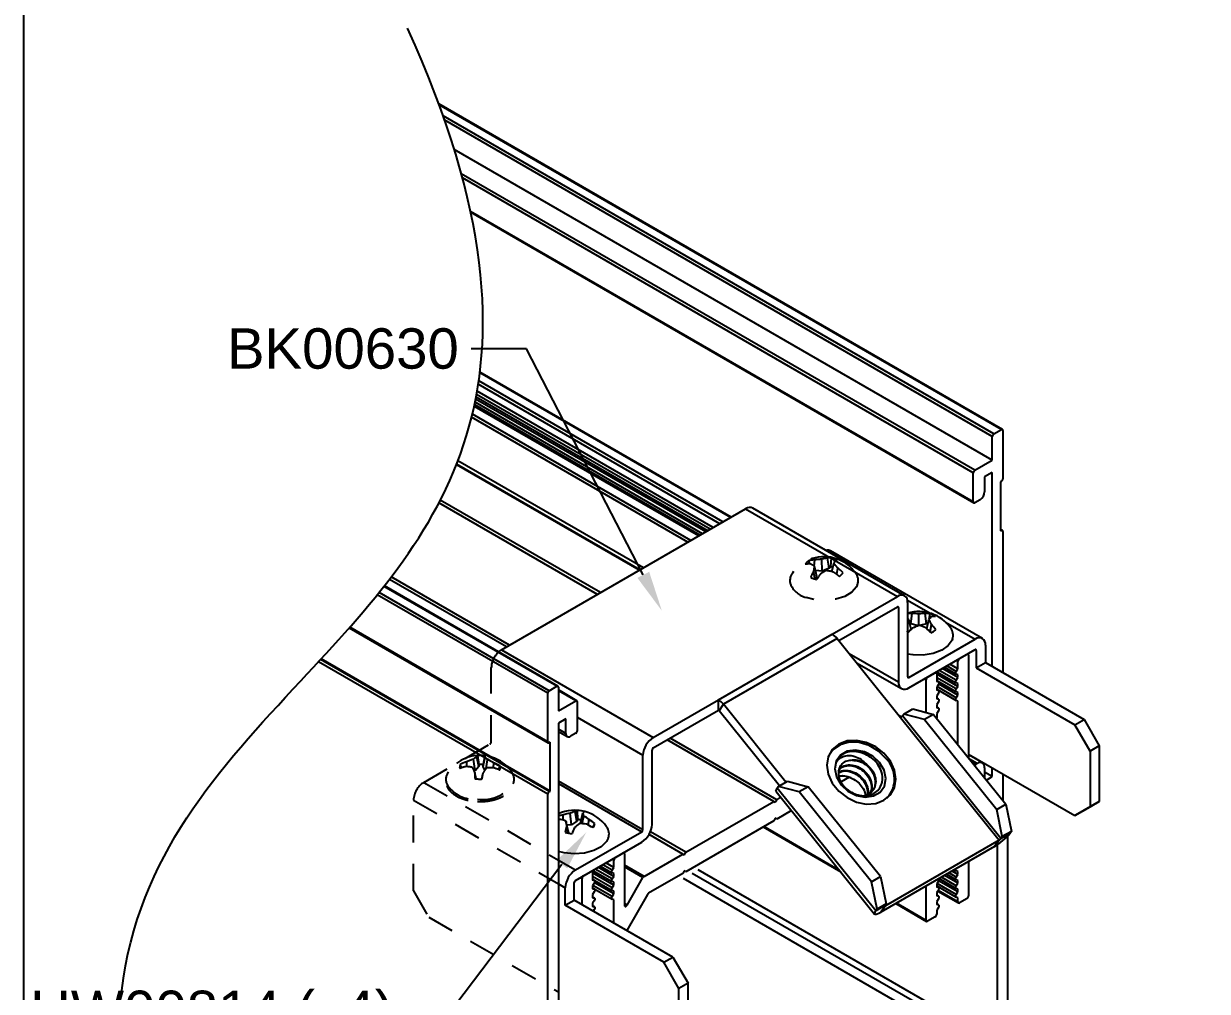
# Model space of a CAD drawing. Extents: x 0 to 16.5, y -14 to 0.
# Drawn here: x 0 to 5.52, y -11.39 to -6.88 of the extents above; entities that cross this region are included whole.
import ezdxf
from ezdxf import colors
from ezdxf.entities.mleader import LeaderData, LeaderLine
from ezdxf.math import Vec2, Vec3

# ---------------------------------------------------------------- set-up
doc = ezdxf.new("R2010")
doc.units = 0
doc.header["$LTSCALE"] = 0.5
doc.header["$MEASUREMENT"] = 0
doc.linetypes.add('HIDDEN', pattern=[0.375, 0.25, -0.125])
for name, color, linetype in [('Brackets', 181, 'CONTINUOUS'), ('Dimension', 10, 'CONTINUOUS'), ('FAB DWG', 221, 'CONTINUOUS'), ('Hardware', 242, 'CONTINUOUS'), ('Housing', 150, 'CONTINUOUS')]:
    doc.layers.add(name, color=color, linetype=linetype)
doc.layers.add('Text-Unprinted', color=131, linetype='CONTINUOUS', plot=False)
doc.styles.get("Standard").update_dxf_attribs({"font": 'arial.ttf'})

msp = doc.modelspace()

# ---------------------------------------------------------------- linework, layer by layer
at = {"layer": 'Brackets', "linetype": 'Continuous', "lineweight": 25, "transparency": 16777216}
for p, q in [((2.2273, -9.7972), (3.365, -9.1404)), ((3.365, -9.1404), (4.0722, -9.5486)), ((4.106, -9.5453), (3.3989, -9.137)), ((4.4684, -9.7443), (3.7613, -9.3361)), ((3.7684, -9.7239), (4.0722, -9.5486)), ((3.8, -9.7546), (4.0722, -9.5974)), ((4.0722, -9.5974), (4.0778, -9.6007)), ((4.1191, -9.5656), (4.2245, -9.6264)), ((4.1201, -9.5763), (4.1201, -9.9227)), ((4.0778, -9.6007), (4.0778, -9.9471)), ((4.2963, -9.6679), (4.4345, -9.7477)), ((3.2381, -10.0301), (3.7684, -9.7239)), ((3.7924, -9.7452), (3.2621, -10.0513)), ((3.7924, -9.7452), (4.0875, -10.1122)), ((4.1258, -9.9259), (4.4345, -9.7477)), ((2.2273, -9.7972), (2.9344, -10.2054)), ((3.8481, -9.8145), (4.0778, -9.9471)), ((4.1258, -9.9748), (4.4345, -9.7965)), ((4.4345, -9.7965), (4.4402, -9.7998)), ((4.4402, -9.7998), (4.4402, -9.8814)), ((4.4825, -9.7754), (4.4825, -9.857)), ((3.8825, -9.8573), (4.0919, -9.9781)), ((4.4402, -9.8814), (4.4825, -9.857)), ((4.4825, -9.857), (4.9421, -10.1223)), ((4.1201, -9.9227), (4.1258, -9.9259)), ((4.4402, -9.8814), (4.8998, -10.1468)), ((2.9344, -10.2054), (3.2381, -10.0301)), ((3.2381, -10.0789), (3.2381, -10.0301)), ((2.9344, -10.2542), (3.2381, -10.0789)), ((3.2409, -10.0814), (3.2621, -10.0513)), ((3.5221, -10.4312), (3.2409, -10.0814)), ((3.553, -10.4133), (3.2621, -10.0513)), ((4.102, -10.0964), (4.1443, -10.072)), ((4.1443, -10.072), (4.2409, -10.0979)), ((2.5805, -10.1118), (2.8865, -10.2884)), ((4.0909, -10.1099), (4.081, -10.1041)), ((4.0875, -10.1122), (4.5468, -10.6836)), ((4.096, -10.105), (4.102, -10.0964)), ((4.5552, -10.6763), (4.096, -10.105)), ((4.1986, -10.1223), (4.102, -10.0964)), ((4.2409, -10.0979), (4.1986, -10.1223)), ((4.1986, -10.1223), (4.5354, -10.5413)), ((4.2409, -10.0979), (4.5777, -10.5168)), ((4.8998, -10.1468), (4.9421, -10.1223)), ((4.9705, -10.2692), (4.8998, -10.1468)), ((4.9421, -10.1223), (5.0128, -10.2448)), ((5.0128, -10.2448), (4.9705, -10.2692)), ((5.0128, -10.2448), (5.0128, -10.5037)), ((2.8865, -10.6348), (2.8865, -10.2884)), ((2.9288, -10.6104), (2.9288, -10.264)), ((4.4041, -10.2828), (4.8998, -10.5689)), ((4.9705, -10.2692), (4.9705, -10.5281)), ((2.4921, -10.4072), (2.8865, -10.6348)), ((2.4921, -10.4202), (2.8808, -10.6446)), ((3.518, -10.4335), (3.5603, -10.4091)), ((3.5603, -10.4091), (3.6569, -10.435)), ((3.5071, -10.4568), (3.9664, -11.0282)), ((3.518, -10.4335), (3.512, -10.442)), ((3.9713, -11.0134), (3.512, -10.442)), ((3.6146, -10.4594), (3.518, -10.4335)), ((3.6569, -10.435), (3.6146, -10.4594)), ((3.9514, -10.8784), (3.6146, -10.4594)), ((3.9937, -10.8539), (3.6569, -10.435)), ((4.5354, -10.5413), (4.5777, -10.5168)), ((4.5777, -10.5168), (4.6035, -10.6433)), ((4.8998, -10.5689), (4.9705, -10.5281)), ((5.0128, -10.5037), (4.9421, -10.5445)), ((4.9705, -10.5281), (5.0128, -10.5037)), ((4.5613, -10.6677), (4.5354, -10.5413)), ((4.9421, -10.5445), (4.8998, -10.5689)), ((2.572, -10.8229), (2.8808, -10.6446)), ((4.6035, -10.6433), (4.5613, -10.6677)), ((4.6035, -10.6433), (4.5975, -10.6519)), ((2.572, -10.8717), (2.8808, -10.6935)), ((4.5468, -10.6836), (4.0164, -10.9897)), ((4.5468, -10.6836), (4.5256, -10.7137)), ((4.5552, -10.6763), (4.5975, -10.6519)), ((4.5613, -10.6677), (4.5552, -10.6763)), ((4.5256, -10.7137), (3.9953, -11.0198)), ((2.4921, -10.7768), (2.572, -10.8229)), ((3.9514, -10.8784), (3.9937, -10.8539)), ((3.9937, -10.8539), (4.0196, -10.9804)), ((2.4921, -10.8875), (2.5241, -10.9059)), ((2.5241, -10.9876), (2.5241, -10.9059)), ((2.5664, -10.9632), (2.5664, -10.8815)), ((3.9773, -11.0048), (3.9514, -10.8784)), ((2.5241, -10.9876), (2.5664, -10.9632)), ((3.026, -11.2285), (2.5664, -10.9632)), ((2.9837, -11.2529), (2.5241, -10.9876)), ((4.0136, -10.989), (3.9713, -11.0134)), ((3.9713, -11.0134), (3.9773, -11.0048)), ((4.0196, -10.9804), (3.9773, -11.0048)), ((4.0164, -10.9897), (3.9953, -11.0198)), ((4.0136, -10.989), (4.0196, -10.9804)), ((4.0164, -10.9897), (4.0146, -10.9875)), ((2.9837, -11.2529), (3.026, -11.2285)), ((3.0544, -11.3754), (2.9837, -11.2529)), ((3.026, -11.2285), (3.0967, -11.351)), ((3.0967, -11.351), (3.0544, -11.3754)), ((3.0967, -11.6098), (3.0967, -11.351)), ((3.0544, -11.6342), (3.0544, -11.3754))]:
    msp.add_line(p, q, dxfattribs=at)
at = {"layer": 'Brackets', "linetype": 'HIDDEN', "lineweight": 25, "transparency": 16777216}
for p, q in [((2.1794, -10.2266), (2.1794, -9.8802)), ((2.0585, -10.303), (2.1737, -10.2364)), ((1.8649, -10.4147), (2.0164, -10.3272)), ((1.8649, -10.4147), (2.4921, -10.7768)), ((1.817, -10.9199), (1.817, -10.4977)), ((1.817, -10.4977), (2.4921, -10.8875)), ((1.817, -10.9199), (1.8877, -11.0423)), ((1.8877, -11.0423), (2.4921, -11.3913))]:
    msp.add_line(p, q, dxfattribs=at)
at = {"layer": 'Brackets', "linetype": 'Continuous', "lineweight": 25, "transparency": 16777216, "flags": 128}
for points in [[(2.2137, -9.8074), (2.218, -9.8037), (2.2273, -9.7972)], [(3.7991, -10.2364), (3.7691, -10.2615), (3.7501, -10.2952), (3.7435, -10.3347), (3.75, -10.3769), (3.7691, -10.4183), (3.799, -10.4556), (3.8375, -10.4858), (3.8815, -10.5063), (3.9273, -10.5156), (3.9712, -10.513), (4.0098, -10.4985), (4.0398, -10.4734), (4.0588, -10.4397), (4.0653, -10.4002), (4.0588, -10.358), (4.0398, -10.3166), (4.0098, -10.2793), (3.9713, -10.2492), (3.9274, -10.2286), (3.8816, -10.2193), (3.8376, -10.222), (3.7991, -10.2364)], [(4.0201, -10.3045), (3.9841, -10.2694), (3.9406, -10.2436), (3.8935, -10.2294), (3.8469, -10.228), (3.8051, -10.2396), (3.7717, -10.2631), (3.7496, -10.2964), (3.7496, -10.2965)], [(3.9897, -10.3221), (3.9577, -10.2921), (3.9187, -10.272), (3.8774, -10.2642), (3.8389, -10.2696), (3.8077, -10.2876), (3.7876, -10.316), (3.7811, -10.3514), (3.7889, -10.3895), (3.8101, -10.4257), (3.8421, -10.4557), (3.8811, -10.4758), (3.9224, -10.4836), (3.9609, -10.4782), (3.9921, -10.4602), (4.0122, -10.4318), (4.0187, -10.3964), (4.0109, -10.3583), (3.9897, -10.3221)], [(3.5071, -10.4568), (3.5068, -10.4563), (3.5065, -10.453), (3.5083, -10.4482), (3.512, -10.442)], [(3.9713, -11.0134), (3.9676, -11.0195), (3.9658, -11.0243), (3.9661, -11.0277), (3.9684, -11.0294), (3.9727, -11.0294), (3.9788, -11.0278), (3.9864, -11.0246), (3.9953, -11.0198)], [(4.0136, -10.989), (4.0132, -10.9897), (4.013, -10.9903), (4.013, -10.9907), (4.0133, -10.9909), (4.0138, -10.9909), (4.0145, -10.9907), (4.0154, -10.9903), (4.0164, -10.9897)]]:
    msp.add_lwpolyline(points, dxfattribs=at)
at = {"layer": 'Brackets', "linetype": 'Continuous', "lineweight": 25, "transparency": 16777216}
for centre, radius, start, end in [((3.3849, -9.1681), 0.0341, 65.6929, 125.6176), ((3.7483, -9.3611), 0.0282, 62.4258, 106.5799), ((4.0909, -9.5716), 0.0296, 350.786, 129.2033), ((4.0744, -9.6001), 0.00349, 350.786, 129.2033), ((3.7229, -9.7995), 0.0883, 37.9787, 58.8941), ((4.4533, -9.7706), 0.0296, 350.786, 129.2033), ((4.4368, -9.7992), 0.00349, 350.786, 129.2033), ((4.1235, -9.9232), 0.00349, 170.786, 309.2033), ((4.107, -9.9518), 0.0296, 170.786, 309.2033), ((3.1925, -10.1056), 0.0883, 37.9787, 58.8941), ((3.2327, -10.0878), 0.0104, 37.9787, 58.8941), ((4.0722, -10.0858), 0.0305, 300.1044, 321.2295), ((2.9906, -10.2932), 0.1042, 122.6055, 177.3945), ((2.941, -10.2646), 0.0123, 122.6055, 177.3945), ((3.8647, -10.3509), 0.0828, 101.6511, 157.2717), ((3.8677, -10.4166), 0.1052, 54.9415, 93.1679), ((3.9244, -10.3987), 0.1342, 317.6538, 44.5314), ((3.8168, -10.4823), 0.0965, 66.911, 100.0031), ((2.8247, -10.6057), 0.1042, 302.6055, 357.3945), ((2.8742, -10.6343), 0.0123, 302.6055, 357.3945), ((4.3959, -10.4899), 0.2586, 300.1044, 321.2295), ((4.5315, -10.6572), 0.0305, 300.1044, 321.2295), ((2.6282, -10.9107), 0.1042, 122.6055, 177.3945), ((2.5786, -10.8821), 0.0123, 122.6055, 177.3945)]:
    msp.add_arc(centre, radius, start, end, dxfattribs=at)
at = {"layer": 'Brackets', "linetype": 'HIDDEN', "lineweight": 25, "transparency": 16777216}
for centre, radius, start, end in [((2.2835, -9.885), 0.1042, 131.9158, 177.3945), ((2.1671, -10.2261), 0.0123, 302.6055, 357.3945), ((1.9211, -10.5025), 0.1042, 122.6055, 177.3945)]:
    msp.add_arc(centre, radius, start, end, dxfattribs=at)
at = {"layer": 'Brackets', "linetype": 'Continuous', "lineweight": 25, "transparency": 16777216}
for points, knots in [([(3.9933, -10.3552), (3.9898, -10.3474), (3.9788, -10.3226), (3.945, -10.2942), (3.9014, -10.2738), (3.8587, -10.2682), (3.8193, -10.2794), (3.7971, -10.2996), (3.7902, -10.3148), (3.7883, -10.3189)], [0, 0, 0, 0, 0.092501, 0.293238, 0.42895, 0.601468, 0.769559, 0.93765, 1, 1, 1, 1]), ([(3.7883, -10.3189), (3.7948, -10.3115), (3.8076, -10.2969), (3.8389, -10.2874), (3.8726, -10.292), (3.9039, -10.3068), (3.9203, -10.3228), (3.9281, -10.3305)], [0, 0, 0, 0, 0.219911, 0.440069, 0.644308, 0.830406, 1, 1, 1, 1]), ([(3.8619, -10.3115), (3.8529, -10.3124), (3.835, -10.314), (3.8139, -10.3277), (3.8, -10.3477), (3.7957, -10.3735), (3.8017, -10.4017), (3.8177, -10.4292), (3.8424, -10.4529), (3.8734, -10.4699), (3.9075, -10.4781), (3.9411, -10.476), (3.9703, -10.4634), (3.992, -10.4416), (4.0038, -10.4123), (4.0034, -10.3787), (3.9913, -10.3442), (3.9684, -10.3124), (3.9367, -10.2871), (3.8999, -10.2713), (3.8693, -10.2671), (3.8527, -10.2692), (3.848, -10.2698)], [0, 0, 0, 0, 0.0443063, 0.0885714, 0.1347619, 0.1816063, 0.228425, 0.2767145, 0.3260975, 0.3754667, 0.4258728, 0.4777948, 0.5297111, 0.5822508, 0.636712, 0.6911721, 0.7458608, 0.8028615, 0.8598621, 0.9167963, 0.9762492, 1, 1, 1, 1]), ([(3.8619, -10.3115), (3.8723, -10.3124), (3.8933, -10.3141), (3.9254, -10.331), (3.9515, -10.3571), (3.9677, -10.3896), (3.9702, -10.4222), (3.9653, -10.4451), (3.9569, -10.4529), (3.9562, -10.4536)], [0, 0, 0, 0, 0.159558, 0.32097, 0.487624, 0.654278, 0.81569, 0.983817, 1, 1, 1, 1]), ([(3.7969, -10.3606), (3.8022, -10.3546), (3.8137, -10.3414), (3.8429, -10.3347), (3.8757, -10.3397), (3.9077, -10.356), (3.934, -10.3823), (3.9494, -10.4144), (3.9538, -10.4433), (3.9476, -10.4579), (3.9453, -10.4633)], [0, 0, 0, 0, 0.120193, 0.260535, 0.390465, 0.521906, 0.657614, 0.793323, 0.924763, 1, 1, 1, 1]), ([(3.7982, -10.3691), (3.8073, -10.3658), (3.8252, -10.3593), (3.8582, -10.365), (3.89, -10.3811), (3.9161, -10.4074), (3.9327, -10.4397), (3.933, -10.4611), (3.9332, -10.4715)], [0, 0, 0, 0, 0.168163, 0.331443, 0.496621, 0.667162, 0.837703, 1, 1, 1, 1]), ([(3.7986, -10.3667), (3.7988, -10.3666), (3.8054, -10.3604), (3.8274, -10.3574), (3.8602, -10.3614), (3.8929, -10.3785), (3.919, -10.4051), (3.9335, -10.4362), (3.9387, -10.4602), (3.935, -10.4703), (3.9348, -10.471)], [0, 0, 0, 0, 0.003537, 0.166811, 0.334415, 0.50577, 0.661447, 0.827582, 0.988493, 1, 1, 1, 1]), ([(3.7991, -10.3575), (3.8044, -10.3514), (3.8156, -10.3386), (3.8445, -10.3316), (3.8781, -10.3364), (3.9106, -10.3533), (3.9365, -10.3799), (3.9517, -10.4113), (3.956, -10.4407), (3.9495, -10.4558), (3.947, -10.4616)], [0, 0, 0, 0, 0.119376, 0.251839, 0.387816, 0.526837, 0.653137, 0.787923, 0.918469, 1, 1, 1, 1]), ([(3.9281, -10.3305), (3.9367, -10.3382), (3.9544, -10.3543), (3.9696, -10.3864), (3.9731, -10.4197), (3.9625, -10.4491), (3.9445, -10.4689), (3.9287, -10.4735), (3.9232, -10.475)], [0, 0, 0, 0, 0.173328, 0.358299, 0.537454, 0.724061, 0.905847, 1, 1, 1, 1]), ([(3.8001, -10.3864), (3.8031, -10.3854), (3.8156, -10.3814), (3.8356, -10.3856), (3.8506, -10.3919), (3.8546, -10.3936)], [0, 0, 0, 0, 0.1906624, 0.7802943, 1, 1, 1, 1]), ([(3.8546, -10.3936), (3.8639, -10.3982), (3.8826, -10.4074), (3.9052, -10.4305), (3.9198, -10.454), (3.9223, -10.4693), (3.9232, -10.475)], [0, 0, 0, 0, 0.274022, 0.550284, 0.831895, 1, 1, 1, 1])]:
    msp.add_open_spline(points, degree=3, knots=knots, dxfattribs=at)
at = {"layer": 'Dimension', "transparency": 16777216}
msp.add_open_spline([(0.4571, -11.3851), (0.5321, -10.7568), (1.5431, -9.672), (2.5541, -8.5872), (1.7896, -6.9016)], degree=3, knots=[0.397608, 0.397608, 0.397608, 0.397608, 1, 2, 2, 2, 2], dxfattribs=at)
at = {"layer": 'Hardware', "linetype": 'HIDDEN', "lineweight": 25, "transparency": 16777216}
for p, q in [((3.6851, -9.4079), (3.6871, -9.3785)), ((3.7224, -9.4307), (3.7198, -9.3757)), ((3.7541, -9.4175), (3.7471, -9.3702)), ((3.762, -9.4101), (3.7652, -9.3678)), ((3.6642, -9.3983), (3.6598, -9.3824)), ((3.6884, -9.4677), (3.6813, -9.4321)), ((3.6964, -9.4552), (3.6854, -9.408)), ((3.7224, -9.4307), (3.69, -9.4278)), ((3.7541, -9.4175), (3.7224, -9.4307)), ((3.762, -9.4101), (3.7541, -9.4175)), ((3.7675, -9.4335), (3.7759, -9.3955)), ((3.7902, -9.4465), (3.7943, -9.4164)), ((3.6964, -9.4552), (3.6927, -9.4689)), ((2.1039, -10.3609), (2.0965, -10.3073)), ((2.1215, -10.3407), (2.1122, -10.2957)), ((2.1226, -10.3321), (2.117, -10.2901)), ((2.1412, -10.3416), (2.1507, -10.2973)), ((2.1556, -10.3502), (2.1621, -10.31)), ((2.0425, -10.3473), (2.035, -10.331)), ((2.0661, -10.3414), (2.0656, -10.319)), ((2.1039, -10.3609), (2.1, -10.3617)), ((2.1098, -10.3984), (2.1031, -10.3681)), ((2.1215, -10.3407), (2.1039, -10.3609)), ((2.1226, -10.3321), (2.1215, -10.3407)), ((2.1351, -10.3991), (2.1416, -10.3698)), ((2.1412, -10.3416), (2.1423, -10.3329)), ((2.1502, -10.3573), (2.1412, -10.3416)), ((2.1898, -10.347), (2.191, -10.3243)), ((2.2126, -10.3558), (2.2212, -10.3388))]:
    msp.add_line(p, q, dxfattribs=at)
at = {"layer": 'Hardware', "linetype": 'Continuous', "lineweight": 25, "transparency": 16777216}
for p, q in [((4.1355, -9.677), (4.1407, -9.6288)), ((4.1719, -9.6842), (4.1717, -9.6301)), ((4.2078, -9.6763), (4.2024, -9.6282)), ((4.2209, -9.6543), (4.2253, -9.6284)), ((4.1214, -9.7175), (4.1201, -9.7097)), ((4.1365, -9.7019), (4.126, -9.6574)), ((4.1355, -9.677), (4.1299, -9.6739)), ((4.1701, -9.6849), (4.1355, -9.677)), ((4.2078, -9.6763), (4.1755, -9.6844)), ((4.2155, -9.6717), (4.2078, -9.6763)), ((4.2091, -9.6994), (4.2191, -9.6564)), ((4.2251, -9.7151), (4.2312, -9.6793)), ((2.5144, -10.5903), (2.515, -10.5661)), ((2.5529, -10.6133), (2.5477, -10.5588)), ((2.5783, -10.5961), (2.5699, -10.5499)), ((2.5829, -10.5879), (2.5783, -10.5961)), ((2.5829, -10.5879), (2.5817, -10.5455)), ((2.5971, -10.5997), (2.6066, -10.5568)), ((2.6031, -10.6073), (2.6103, -10.5705)), ((2.6321, -10.6142), (2.6346, -10.5885)), ((2.5375, -10.6406), (2.5274, -10.5949)), ((2.5381, -10.6515), (2.5311, -10.619)), ((2.5529, -10.6133), (2.5317, -10.6143)), ((2.5375, -10.6406), (2.539, -10.6516)), ((2.5783, -10.5961), (2.5529, -10.6133)), ((2.5981, -10.607), (2.5971, -10.5997)), ((2.6546, -10.6214), (2.6628, -10.6071)), ((2.5196, -10.7436), (2.4921, -10.7367))]:
    msp.add_line(p, q, dxfattribs=at)
at = {"layer": 'Hardware', "linetype": 'HIDDEN', "lineweight": 25, "transparency": 16777216, "flags": 128}
msp.add_lwpolyline([(3.8853, -9.4974), (3.8817, -9.5045), (3.8599, -9.5289), (3.8267, -9.5485), (3.7849, -9.5616), (3.7383, -9.567), (3.691, -9.5642), (3.6472, -9.5535)], dxfattribs=at)
at = {"layer": 'Hardware', "linetype": 'Continuous', "lineweight": 25, "transparency": 16777216, "flags": 128}
for points in [[(4.3292, -9.7474), (4.3273, -9.7524), (4.3091, -9.7778), (4.2787, -9.7989), (4.2389, -9.8139), (4.1932, -9.8215), (4.1457, -9.8209), (4.1201, -9.8171)], [(2.7249, -10.6749), (2.7164, -10.6909), (2.6921, -10.7144), (2.6568, -10.7328), (2.6136, -10.7444), (2.5665, -10.748), (2.5196, -10.7436)]]:
    msp.add_lwpolyline(points, dxfattribs=at)
at = {"layer": 'Hardware', "linetype": 'HIDDEN', "lineweight": 25, "transparency": 16777216}
for centre, radius, start, end in [((3.7306, -9.5443), 0.1806, 70.4941, 144.912), ((3.6909, -9.5028), 0.1244, 91.7638, 104.4753), ((3.7195, -9.5642), 0.1885, 89.9055, 99.8854), ((3.7604, -9.5069), 0.1374, 95.5601, 107.1912), ((3.7632, -9.4225), 0.0548, 87.907, 107.0807), ((3.7394, -9.4858), 0.1207, 63.2981, 77.69), ((3.7983, -9.4203), 0.0426, 96.2816, 115.5774), ((3.7306, -9.5443), 0.1806, 35.088, 70.4941), ((3.6919, -9.434), 0.0608, 121.8614, 144.6438), ((3.6613, -9.5167), 0.1194, 87.2859, 99.1285), ((3.6149, -9.5092), 0.1233, 55.1326, 65.0263), ((3.9082, -9.5623), 0.2616, 150.1329, 156.8827), ((3.9827, -9.4708), 0.3039, 168.0838, 172.6772), ((3.8636, -9.6706), 0.2717, 116.7227, 123.3755), ((3.6999, -9.6839), 0.2593, 73.371, 80.7837), ((3.7361, -9.5106), 0.1038, 69.7825, 75.5682), ((4.2883, -9.5401), 0.5324, 162.7035, 164.2432), ((3.6501, -9.525), 0.1805, 36.9744, 45.8287), ((3.6614, -9.588), 0.217, 43.4684, 52.2367), ((3.628, -9.4748), 0.0567, 142.7033, 201.5806), ((3.7218, -9.3518), 0.1207, 243.2981, 257.69), ((4.0852, -9.7209), 0.4632, 143.2338, 147.1552), ((3.6095, -9.6914), 0.3043, 50.9115, 57.2546), ((3.7693, -9.4035), 0.0608, 301.8614, 324.6438), ((3.8325, -9.4749), 0.0574, 336.9329, 36.9097), ((3.6751, -9.445), 0.1121, 206.908, 255.5673), ((2.1269, -10.4701), 0.1806, 87.5953, 144.912), ((2.1517, -10.4991), 0.1997, 106.0561, 115.5491), ((2.1497, -10.3634), 0.0774, 118.9665, 133.47), ((2.1231, -10.3002), 0.0118, 121.4449, 157.8113), ((2.1269, -10.4522), 0.1624, 81.6923, 93.4984), ((2.1269, -10.4701), 0.1806, 35.088, 87.5953), ((2.13, -10.2956), 0.0208, 355.2819, 11.3915), ((2.1069, -10.3483), 0.0672, 34.6802, 49.2694), ((2.0905, -10.4918), 0.1954, 59.0378, 68.4991), ((2.0253, -10.4008), 0.0576, 143.2201, 201.8739), ((2.0648, -10.3446), 0.0327, 155.525, 190.1112), ((2.1074, -10.5442), 0.2079, 102.4032, 111.0944), ((2.117, -10.4945), 0.1829, 106.3364, 116.6296), ((2.0513, -10.5328), 0.1919, 77.86, 86.5802), ((1.6258, -10.5908), 0.5267, 25.0104, 27.8016), ((2.8533, -10.3742), 0.7503, 179.5338, 181.7831), ((2.1269, -10.4637), 0.1317, 83.3015, 91.8892), ((-0.7114, -9.9208), 2.8881, 350.4703, 351.058), ((2.439, -10.5678), 0.3574, 142.0239, 146.3425), ((2.1827, -10.5594), 0.213, 88.5042, 96.83), ((2.1212, -10.5685), 0.2319, 65.1153, 73.194), ((2.1218, -10.5061), 0.1945, 59.2846, 69.1632), ((2.189, -10.3446), 0.0327, 335.525, 10.1112), ((2.2297, -10.4006), 0.0566, 337.8026, 37.3513), ((2.0989, -10.3447), 0.1489, 211.3835, 276.3472), ((2.1269, -10.2369), 0.1624, 261.6923, 273.4984), ((2.1417, -10.3229), 0.1718, 261.1581, 324.7617)]:
    msp.add_arc(centre, radius, start, end, dxfattribs=at)
at = {"layer": 'Hardware', "linetype": 'Continuous', "lineweight": 25, "transparency": 16777216}
for centre, radius, start, end in [((4.1726, -9.7994), 0.1806, 35.088, 106.8884), ((4.1315, -9.721), 0.0927, 84.2852, 97.0565), ((4.0161, -9.75), 0.1438, 40.1105, 43.0851), ((4.1497, -9.7974), 0.1688, 82.4829, 93.0417), ((4.1969, -9.7929), 0.1648, 88.1058, 98.7874), ((4.2131, -9.7137), 0.0862, 81.8278, 97.1467), ((4.3132, -9.7266), 0.1174, 135.0829, 143.3212), ((4.1934, -9.7141), 0.0914, 52.2051, 69.5459), ((4.2467, -9.7161), 0.0743, 87.9588, 102.9438), ((4.2862, -9.7474), 0.1837, 150.6565, 154.6973), ((4.3868, -9.958), 0.3581, 132.9595, 137.627), ((4.2566, -9.9384), 0.2678, 108.1021, 115.1529), ((4.0962, -9.9395), 0.2671, 66.0993, 73.2029), ((3.9732, -9.9573), 0.3495, 43.1652, 48.5735), ((4.0528, -9.7593), 0.1955, 24.1639, 31.7428), ((4.1957, -9.6378), 0.0867, 291.9029, 309.8686), ((4.0634, -9.8345), 0.2285, 34.7052, 42.7739), ((4.2732, -9.7303), 0.0585, 343.0468, 36.4045), ((2.5189, -10.7608), 0.1743, 95.2143, 99.3404), ((2.5688, -10.7252), 0.1806, 35.088, 115.1381), ((2.5401, -10.7225), 0.1584, 99.1135, 107.6212), ((2.4688, -10.7381), 0.1547, 67.7594, 77.2109), ((2.5746, -10.7566), 0.1996, 97.738, 107.371), ((2.5977, -10.6515), 0.1053, 105.2859, 118.3333), ((2.5851, -10.5726), 0.0273, 97.1845, 123.9275), ((2.5706, -10.693), 0.1479, 73.1093, 85.673), ((2.57, -10.709), 0.1218, 76.2029, 83.9158), ((2.6227, -10.5706), 0.0212, 115.5476, 139.4435), ((2.528, -10.5853), 0.0836, 10.2029, 19.9707), ((2.5126, -10.7281), 0.1854, 48.8571, 58.208), ((2.5343, -10.7705), 0.2078, 51.8271, 61.1475), ((2.8718, -10.7161), 0.3543, 164.0817, 168.9037), ((4.3681, -10.3236), 1.8606, 188.386, 189.1349), ((3.3822, -10.9852), 0.8902, 156.1898, 158.1506), ((2.7655, -10.8323), 0.2859, 127.8783, 133.7615), ((2.5843, -10.8481), 0.2416, 80.8445, 88.6442), ((2.5116, -10.854), 0.2684, 58.3521, 65.5494), ((2.6227, -10.5967), 0.0414, 315.9168, 345.4082), ((2.6713, -10.6558), 0.0569, 340.3825, 37.1959), ((2.5671, -10.5064), 0.1479, 253.1093, 265.673)]:
    msp.add_arc(centre, radius, start, end, dxfattribs=at)
msp.add_open_spline([(4.1213, -9.6524), (4.1211, -9.6515), (4.1207, -9.6494), (4.1203, -9.6473), (4.1201, -9.6462)], degree=3, knots=[0, 0, 0, 0, 0.440377, 1, 1, 1, 1], dxfattribs=at)
at = {"layer": 'Hardware', "linetype": 'HIDDEN', "lineweight": 25, "transparency": 16777216}
for points, knots in [([(2.1423, -10.3329), (2.1437, -10.3258), (2.1464, -10.312), (2.149, -10.2982), (2.1504, -10.2915)], [0, 0, 0, 0, 0.514301, 1, 1, 1, 1]), ([(1.9724, -10.4304), (1.9738, -10.4345), (1.9781, -10.4477), (1.9976, -10.4666), (2.0283, -10.4858), (2.067, -10.4987), (2.0976, -10.5032), (2.1136, -10.504), (2.1156, -10.5041)], [0, 0, 0, 0, 0.0972994, 0.3091944, 0.530342, 0.7561395, 0.9700209, 1, 1, 1, 1]), ([(2.1156, -10.5041), (2.1234, -10.5042), (2.1462, -10.5046), (2.1835, -10.4995), (2.2237, -10.4866), (2.256, -10.467), (2.2761, -10.4475), (2.2804, -10.4339), (2.2817, -10.4301)], [0, 0, 0, 0, 0.105889, 0.3076274, 0.5105847, 0.7151255, 0.9215023, 1, 1, 1, 1])]:
    msp.add_open_spline(points, degree=3, knots=knots, dxfattribs=at)
at = {"layer": 'Housing', "linetype": 'Continuous', "lineweight": 25, "transparency": 16777216}
for p, q in [((4.5619, -8.7709), (1.935, -7.2544)), ((4.5569, -8.7714), (1.9366, -7.2587)), ((4.5215, -8.7918), (1.9552, -7.3102)), ((4.5144, -8.804), (1.9623, -7.3307)), ((4.5144, -8.9142), (2.007, -7.4667)), ((4.4331, -8.9612), (2.0398, -7.5796)), ((4.4261, -8.9734), (2.0451, -7.5989)), ((4.4261, -9.1082), (2.0828, -7.7554)), ((2.0836, -7.7593), (4.4281, -9.1127)), ((3.2587, -9.2018), (2.1211, -8.545)), ((3.2941, -9.1814), (2.1262, -8.5072)), ((3.297, -9.1797), (2.1266, -8.504)), ((3.2141, -9.2275), (2.1135, -8.5922)), ((3.2446, -9.21), (2.1188, -8.5601)), ((3.1485, -9.2654), (2.1003, -8.6603)), ((2.1013, -8.6552), (3.1534, -9.2626)), ((3.1643, -9.2563), (2.1037, -8.644)), ((3.1788, -9.2479), (2.1067, -8.629)), ((2.1087, -8.6186), (3.1888, -9.2422)), ((3.1997, -9.2359), (2.1108, -8.6073)), ((3.0961, -9.2957), (2.0879, -8.7137)), ((3.1102, -9.2875), (2.0914, -8.6994)), ((3.1456, -9.2671), (2.0996, -8.6633)), ((4.5215, -8.7918), (4.5569, -8.7714)), ((4.5144, -8.9142), (4.5144, -8.804)), ((4.5639, -8.7754), (4.5639, -9.0008)), ((2.8689, -9.4268), (2.017, -8.935)), ((2.8719, -9.4251), (2.0181, -8.9322)), ((2.8883, -9.4156), (2.0241, -8.9167)), ((4.4331, -8.9612), (4.5144, -8.9142)), ((4.4261, -9.1082), (4.4261, -8.9734)), ((4.5144, -8.9714), (4.4791, -8.9918)), ((4.4791, -8.9918), (4.4791, -9.0612)), ((4.5144, -9.8755), (4.5144, -8.9714)), ((4.5569, -9.013), (4.5533, -9.0151)), ((4.5533, -9.0151), (4.5533, -9.2437)), ((2.6883, -9.5311), (1.942, -9.1003)), ((4.4579, -9.098), (4.4331, -9.1122)), ((2.6741, -9.5393), (1.9355, -9.1129)), ((4.5619, -9.2412), (4.5533, -9.2363)), ((4.5569, -9.2417), (4.5533, -9.2396)), ((4.5533, -9.2437), (4.5569, -9.2417)), ((4.5639, -9.2458), (4.5639, -9.904)), ((2.2498, -9.7842), (1.7047, -9.4695)), ((2.264, -9.776), (1.7134, -9.4581)), ((2.4426, -10), (1.648, -9.5413)), ((2.4497, -9.9878), (1.657, -9.5302)), ((2.4851, -9.9674), (1.6793, -9.5022)), ((2.4901, -9.9669), (1.6811, -9.4999)), ((1.5177, -9.6949), (2.4447, -10.23)), ((2.4426, -10.2254), (1.5197, -9.6926)), ((4.3617, -9.8385), (4.3971, -9.8181)), ((4.4021, -9.8176), (4.4, -9.8164)), ((2.4426, -10.4704), (1.3739, -9.8534)), ((2.4497, -10.4581), (1.3837, -9.8427)), ((2.4532, -10.4561), (1.3862, -9.8401)), ((4.3468, -9.8981), (4.3027, -9.8726)), ((4.3546, -9.8859), (4.3171, -9.8643)), ((4.3546, -9.8508), (4.3476, -9.8467)), ((4.3546, -9.8859), (4.3546, -9.8508)), ((4.4041, -9.8222), (4.4041, -10.301)), ((4.2132, -9.9243), (4.2486, -9.9039)), ((4.2536, -9.9034), (4.2515, -9.9022)), ((4.2556, -9.9079), (4.2556, -9.9431)), ((4.3546, -9.9676), (4.2556, -9.9104)), ((4.3468, -9.9798), (4.2556, -9.9272)), ((4.2564, -9.8993), (4.3463, -9.9512)), ((4.3468, -9.9389), (4.2673, -9.8931)), ((4.3546, -9.9268), (4.2818, -9.8847)), ((4.2918, -9.8789), (4.3463, -9.9104)), ((4.3468, -9.8981), (4.3546, -9.8859)), ((4.3546, -9.9137), (4.3468, -9.9106)), ((4.3468, -9.9389), (4.3546, -9.9268)), ((4.3546, -9.9268), (4.3546, -9.9137)), ((2.4497, -9.9878), (2.4851, -9.9674)), ((2.4921, -9.9715), (2.4921, -10.0817)), ((2.5784, -10.0343), (2.4921, -9.9844)), ((4.2061, -9.9365), (4.1991, -9.9324)), ((4.2061, -10.0886), (4.2061, -9.9365)), ((4.2556, -9.9397), (4.3463, -9.992)), ((4.264, -9.9464), (4.2556, -9.9416)), ((4.2635, -9.9462), (4.2556, -9.9416)), ((4.2556, -9.9431), (4.2635, -9.9462)), ((4.2635, -9.9587), (4.2556, -9.9708)), ((4.2556, -9.9708), (4.2556, -9.9839)), ((4.2556, -9.9805), (4.3463, -10.0329)), ((4.264, -9.9872), (4.2556, -9.9824)), ((4.2635, -9.987), (4.2556, -9.9824)), ((4.2556, -9.9839), (4.2635, -9.987)), ((4.3468, -10.0206), (4.257, -9.9688)), ((4.3546, -10.0084), (4.2647, -9.9565)), ((4.3546, -9.9545), (4.3468, -9.9514)), ((4.3468, -9.9798), (4.3546, -9.9676)), ((4.3546, -9.9676), (4.3546, -9.9545)), ((2.4426, -10.2254), (2.4426, -10)), ((2.5734, -10.0348), (2.4921, -9.9878)), ((2.4921, -10.0817), (2.5734, -10.0348)), ((2.5805, -10.0388), (2.5805, -10.1736)), ((4.2635, -9.9995), (4.2556, -10.0117)), ((4.2556, -10.0117), (4.2556, -10.0247)), ((4.264, -10.028), (4.2556, -10.0232)), ((4.2635, -10.0278), (4.2556, -10.0233)), ((4.2556, -10.0247), (4.2635, -10.0278)), ((4.2635, -10.0403), (4.2556, -10.0525)), ((4.3546, -9.9954), (4.3468, -9.9923)), ((4.3468, -10.0206), (4.3546, -10.0084)), ((4.3546, -10.0362), (4.3468, -10.0331)), ((4.3546, -10.0084), (4.3546, -9.9954)), ((4.3546, -10.2338), (4.3546, -10.0362)), ((4.2556, -10.0525), (4.2556, -10.0656)), ((4.264, -10.0689), (4.2556, -10.0641)), ((4.2635, -10.0686), (4.2556, -10.0641)), ((4.2556, -10.0656), (4.2635, -10.0686)), ((4.2635, -10.0812), (4.2556, -10.0933)), ((4.2556, -10.0933), (4.2556, -10.1163)), ((2.5275, -10.1185), (2.4921, -10.1389)), ((2.4921, -10.1389), (2.4921, -11.5556)), ((2.5275, -10.1879), (2.5275, -10.1185)), ((2.5275, -10.1879), (2.4921, -10.1674)), ((2.4921, -10.1776), (2.5337, -10.2016)), ((2.5734, -10.1858), (2.5487, -10.2001)), ((2.4532, -10.2275), (2.4497, -10.2295)), ((2.4532, -10.4561), (2.4532, -10.2275)), ((3.4962, -10.5037), (2.9992, -10.2168)), ((3.5104, -10.4955), (3.0134, -10.2086)), ((4.3546, -10.2338), (4.3463, -10.229)), ((4.3542, -10.2388), (4.3546, -10.2338)), ((4.4687, -10.3244), (4.4041, -10.2871)), ((4.4437, -10.3268), (4.4086, -10.3066)), ((4.4395, -10.3293), (4.416, -10.3157)), ((4.4395, -10.3293), (4.4437, -10.3268)), ((4.4791, -10.3473), (4.4791, -10.3942)), ((4.5144, -10.3881), (4.4791, -10.3677)), ((4.5144, -10.3881), (4.5144, -10.3464)), ((3.8479, -10.3911), (3.81, -10.4129)), ((4.4869, -10.404), (4.5144, -10.3881)), ((4.5639, -10.375), (4.5639, -10.4998)), ((2.4426, -13.1878), (2.4426, -10.4704)), ((2.4497, -10.4581), (2.4532, -10.4561)), ((3.0861, -10.7404), (3.4962, -10.5037)), ((3.4962, -10.5037), (3.5033, -10.5078)), ((3.5033, -10.5078), (3.5104, -10.4955)), ((3.5104, -10.4955), (3.5294, -10.4845)), ((3.5033, -10.5819), (3.4962, -10.5941)), ((3.5104, -10.586), (3.5033, -10.5819)), ((3.5104, -10.586), (3.5033, -10.5819)), ((3.579, -10.5463), (3.5104, -10.586)), ((3.0861, -10.7404), (2.921, -10.6451)), ((3.4962, -10.5941), (3.0861, -10.8309)), ((3.4468, -10.6226), (3.8081, -10.8312)), ((3.803, -10.8249), (3.4497, -10.621)), ((3.0719, -10.7486), (2.9146, -10.6578)), ((4.5866, -11.9761), (4.5866, -10.6644)), ((2.758, -10.7644), (2.7933, -10.7439)), ((2.7983, -10.7435), (2.7963, -10.7423)), ((2.8004, -10.748), (2.8004, -10.9879)), ((2.8913, -10.8529), (3.0719, -10.7486)), ((3.0719, -10.7486), (3.079, -10.7527)), ((3.079, -10.7527), (3.0861, -10.7404)), ((4.537, -10.7059), (4.537, -11.6264)), ((2.7509, -10.8526), (2.6781, -10.8105)), ((2.6881, -10.8047), (2.7426, -10.8362)), ((2.7431, -10.8239), (2.6989, -10.7984)), ((2.7509, -10.8117), (2.7134, -10.7901)), ((2.7431, -10.8239), (2.7509, -10.8117)), ((2.7509, -10.7766), (2.7439, -10.7725)), ((2.7509, -10.8117), (2.7509, -10.7766)), ((2.8913, -10.8529), (2.8004, -10.8004)), ((2.8863, -10.8582), (2.8004, -10.8087)), ((4.4041, -10.7838), (4.4041, -10.9433)), ((2.6024, -10.8623), (2.5954, -10.8582)), ((2.6024, -10.984), (2.6024, -10.8623)), ((2.6095, -10.8501), (2.6449, -10.8297)), ((2.6499, -10.8292), (2.6478, -10.828)), ((2.6519, -10.8338), (2.6519, -10.8689)), ((2.7509, -10.8934), (2.6519, -10.8362)), ((2.7431, -10.9056), (2.6519, -10.853)), ((2.6519, -10.8655), (2.7426, -10.9179)), ((2.6603, -10.8722), (2.6519, -10.8674)), ((2.6598, -10.872), (2.6519, -10.8674)), ((2.6527, -10.8251), (2.7426, -10.877)), ((2.7431, -10.8647), (2.6636, -10.8189)), ((2.7509, -10.8395), (2.7431, -10.8364)), ((2.7431, -10.8647), (2.7509, -10.8526)), ((2.7509, -10.8526), (2.7509, -10.8395)), ((2.8125, -10.9867), (2.8863, -10.8582)), ((3.0719, -10.839), (2.9119, -10.9314)), ((3.079, -10.8268), (3.0719, -10.839)), ((4.537, -11.7068), (3.0748, -10.8629)), ((3.0861, -10.8309), (3.079, -10.8268)), ((3.0861, -10.8309), (3.079, -10.8268)), ((4.5439, -11.6626), (3.1165, -10.8388)), ((4.537, -11.6264), (3.1444, -10.8227)), ((4.2668, -10.8631), (4.3463, -10.909)), ((4.3468, -10.8967), (4.2777, -10.8568)), ((4.3546, -10.8845), (4.2921, -10.8485)), ((4.3021, -10.8427), (4.3463, -10.8682)), ((4.3468, -10.8559), (4.313, -10.8364)), ((4.3546, -10.8437), (4.3275, -10.828)), ((4.3375, -10.8223), (4.3463, -10.8273)), ((4.3546, -10.8306), (4.3468, -10.8276)), ((4.3468, -10.8559), (4.3546, -10.8437)), ((4.3546, -10.8437), (4.3546, -10.8306)), ((2.6519, -10.8689), (2.6598, -10.872)), ((2.6598, -10.8845), (2.6519, -10.8967)), ((2.6519, -10.8967), (2.6519, -10.9097)), ((2.6519, -10.9063), (2.7426, -10.9587)), ((2.6603, -10.913), (2.6519, -10.9082)), ((2.6598, -10.9128), (2.6519, -10.9083)), ((2.6519, -10.9097), (2.6598, -10.9128)), ((2.7431, -10.9464), (2.6533, -10.8946)), ((2.7509, -10.9342), (2.661, -10.8823)), ((2.7509, -10.8803), (2.7431, -10.8772)), ((2.7431, -10.9056), (2.7509, -10.8934)), ((2.7509, -10.9212), (2.7431, -10.9181)), ((2.7509, -10.8934), (2.7509, -10.8803)), ((2.7509, -10.9342), (2.7509, -10.9212)), ((4.2061, -11.0576), (4.2061, -10.8981)), ((4.2635, -10.8756), (4.2556, -10.8878)), ((4.2556, -10.8878), (4.2556, -10.9009)), ((4.2556, -10.8975), (4.3463, -10.9498)), ((4.264, -10.9042), (4.2556, -10.8994)), ((4.2635, -10.9039), (4.2556, -10.8994)), ((4.2556, -10.9009), (4.2635, -10.9039)), ((4.2635, -10.9165), (4.2556, -10.9286)), ((4.3468, -10.9375), (4.257, -10.8857)), ((4.2606, -10.921), (4.3567, -10.9765)), ((4.3546, -10.9719), (4.2622, -10.9185)), ((4.3546, -10.9254), (4.2647, -10.8735)), ((4.3546, -10.8715), (4.3468, -10.8684)), ((4.3468, -10.8967), (4.3546, -10.8845)), ((4.3546, -10.9123), (4.3468, -10.9092)), ((4.3546, -10.8845), (4.3546, -10.8715)), ((4.3546, -10.9254), (4.3546, -10.9123)), ((2.6598, -10.9253), (2.6519, -10.9375)), ((2.6519, -10.9375), (2.6519, -10.9505)), ((2.6603, -10.9538), (2.6519, -10.949)), ((2.6598, -10.9536), (2.6519, -10.9491)), ((2.6519, -10.9505), (2.6598, -10.9536)), ((2.6598, -10.9661), (2.6519, -10.9783)), ((2.6519, -10.9783), (2.6519, -10.9914)), ((2.7431, -10.9464), (2.7509, -10.9342)), ((2.7509, -10.962), (2.7431, -10.9589)), ((2.7509, -11.0697), (2.7509, -10.962)), ((2.9069, -10.9367), (2.8107, -11.1042)), ((4.2061, -11.0576), (4.068, -10.9779)), ((4.2556, -10.9286), (4.2556, -10.9417)), ((4.264, -10.945), (4.2556, -10.9402)), ((4.2635, -10.9448), (4.2556, -10.9402)), ((4.2556, -10.9417), (4.2635, -10.9448)), ((4.2635, -10.9573), (4.2556, -10.9694)), ((4.2556, -10.9694), (4.2556, -10.9825)), ((4.3468, -10.9375), (4.3546, -10.9254)), ((4.3546, -10.9531), (4.3468, -10.95)), ((4.3546, -10.9719), (4.3546, -10.9531)), ((4.3971, -10.9556), (4.3617, -10.976)), ((2.6603, -10.9947), (2.6519, -10.9899)), ((2.6598, -10.9945), (2.6519, -10.9899)), ((2.6519, -10.9914), (2.6598, -10.9945)), ((2.6598, -11.007), (2.655, -11.0143)), ((2.8125, -10.9867), (2.8004, -10.9797)), ((4.065, -10.9796), (4.2082, -11.0622)), ((4.264, -10.9858), (4.2556, -10.981)), ((4.2635, -10.9856), (4.2556, -10.9811)), ((4.2556, -10.9825), (4.2635, -10.9856)), ((4.2635, -10.9981), (4.2556, -11.0103)), ((4.2556, -11.0103), (4.2556, -11.0291)), ((4.2486, -11.0413), (4.2132, -11.0617))]:
    msp.add_line(p, q, dxfattribs=at)
at = {"layer": 'Housing', "linetype": 'Continuous', "lineweight": 25, "transparency": 16777216, "flags": 128}
for points in [[(4.3468, -9.9106), (4.3457, -9.9099), (4.3449, -9.9089), (4.3444, -9.9075), (4.3442, -9.9058), (4.3444, -9.904), (4.3449, -9.902), (4.3457, -9.9), (4.3468, -9.8981)], [(4.2635, -9.9462), (4.2646, -9.9468), (4.2654, -9.9479), (4.2659, -9.9493), (4.266, -9.951), (4.2659, -9.9528), (4.2654, -9.9548), (4.2646, -9.9568), (4.2635, -9.9587)], [(4.3468, -9.9514), (4.3457, -9.9508), (4.3449, -9.9497), (4.3444, -9.9483), (4.3442, -9.9466), (4.3444, -9.9448), (4.3449, -9.9428), (4.3457, -9.9408), (4.3468, -9.9389)], [(4.3468, -9.9923), (4.3457, -9.9916), (4.3449, -9.9905), (4.3444, -9.9891), (4.3442, -9.9875), (4.3444, -9.9856), (4.3449, -9.9836), (4.3457, -9.9817), (4.3468, -9.9798)], [(4.2635, -9.987), (4.2646, -9.9877), (4.2654, -9.9887), (4.2659, -9.9901), (4.266, -9.9918), (4.2659, -9.9937), (4.2654, -9.9956), (4.2646, -9.9976), (4.2635, -9.9995)], [(4.2635, -10.0278), (4.2646, -10.0285), (4.2654, -10.0295), (4.2659, -10.0309), (4.266, -10.0326), (4.2659, -10.0345), (4.2654, -10.0364), (4.2646, -10.0384), (4.2635, -10.0403)], [(4.3468, -10.0331), (4.3457, -10.0324), (4.3449, -10.0314), (4.3444, -10.03), (4.3442, -10.0283), (4.3444, -10.0264), (4.3449, -10.0245), (4.3457, -10.0225), (4.3468, -10.0206)], [(4.2635, -10.0686), (4.2646, -10.0693), (4.2654, -10.0704), (4.2659, -10.0718), (4.266, -10.0734), (4.2659, -10.0753), (4.2654, -10.0773), (4.2646, -10.0793), (4.2635, -10.0812)], [(4.4301, -10.3333), (4.4326, -10.3325), (4.4395, -10.3293)], [(2.7431, -10.8364), (2.742, -10.8358), (2.7412, -10.8347), (2.7407, -10.8333), (2.7405, -10.8316), (2.7407, -10.8298), (2.7412, -10.8278), (2.742, -10.8258), (2.7431, -10.8239)], [(2.7431, -10.8772), (2.742, -10.8766), (2.7412, -10.8755), (2.7407, -10.8741), (2.7405, -10.8725), (2.7407, -10.8706), (2.7412, -10.8686), (2.742, -10.8666), (2.7431, -10.8647)], [(4.3468, -10.8276), (4.3457, -10.8269), (4.3449, -10.8258), (4.3444, -10.8244), (4.3442, -10.8228), (4.3444, -10.8209), (4.3449, -10.8189), (4.3454, -10.8177)], [(4.3468, -10.8684), (4.3457, -10.8677), (4.3449, -10.8667), (4.3444, -10.8653), (4.3442, -10.8636), (4.3444, -10.8617), (4.3449, -10.8598), (4.3457, -10.8578), (4.3468, -10.8559)], [(2.6598, -10.872), (2.6609, -10.8726), (2.6617, -10.8737), (2.6622, -10.8751), (2.6623, -10.8768), (2.6622, -10.8786), (2.6617, -10.8806), (2.6609, -10.8826), (2.6598, -10.8845)], [(2.6598, -10.9128), (2.6609, -10.9135), (2.6617, -10.9145), (2.6622, -10.9159), (2.6623, -10.9176), (2.6622, -10.9195), (2.6617, -10.9214), (2.6609, -10.9234), (2.6598, -10.9253)], [(2.7431, -10.9181), (2.742, -10.9174), (2.7412, -10.9163), (2.7407, -10.9149), (2.7405, -10.9133), (2.7407, -10.9114), (2.7412, -10.9094), (2.742, -10.9075), (2.7431, -10.9056)], [(4.2635, -10.9039), (4.2646, -10.9046), (4.2654, -10.9057), (4.2659, -10.9071), (4.266, -10.9087), (4.2659, -10.9106), (4.2654, -10.9126), (4.2646, -10.9146), (4.2635, -10.9165)], [(4.3468, -10.9092), (4.3457, -10.9085), (4.3449, -10.9075), (4.3444, -10.9061), (4.3442, -10.9044), (4.3444, -10.9026), (4.3449, -10.9006), (4.3457, -10.8986), (4.3468, -10.8967)], [(2.6598, -10.9536), (2.6609, -10.9543), (2.6617, -10.9554), (2.6622, -10.9568), (2.6623, -10.9584), (2.6622, -10.9603), (2.6617, -10.9623), (2.6609, -10.9642), (2.6598, -10.9661)], [(2.7431, -10.9589), (2.742, -10.9582), (2.7412, -10.9572), (2.7407, -10.9558), (2.7405, -10.9541), (2.7407, -10.9522), (2.7412, -10.9503), (2.742, -10.9483), (2.7431, -10.9464)], [(4.2635, -10.9448), (4.2646, -10.9454), (4.2654, -10.9465), (4.2659, -10.9479), (4.266, -10.9496), (4.2659, -10.9514), (4.2654, -10.9534), (4.2646, -10.9554), (4.2635, -10.9573)], [(4.3468, -10.95), (4.3457, -10.9494), (4.3449, -10.9483), (4.3444, -10.9469), (4.3442, -10.9452), (4.3444, -10.9434), (4.3449, -10.9414), (4.3457, -10.9394), (4.3468, -10.9375)], [(2.6598, -10.9945), (2.6609, -10.9951), (2.6617, -10.9962), (2.6622, -10.9976), (2.6623, -10.9993), (2.6622, -11.0011), (2.6617, -11.0031), (2.6609, -11.0051), (2.6598, -11.007)], [(2.8004, -10.9879), (2.8007, -10.9901), (2.8016, -10.9918), (2.803, -10.9927), (2.8048, -10.9929), (2.8068, -10.9924), (2.8089, -10.991), (2.8108, -10.9891), (2.8125, -10.9867)], [(4.2635, -10.9856), (4.2646, -10.9863), (4.2654, -10.9873), (4.2659, -10.9887), (4.266, -10.9904), (4.2659, -10.9923), (4.2654, -10.9942), (4.2646, -10.9962), (4.2635, -10.9981)]]:
    msp.add_lwpolyline(points, dxfattribs=at)
at = {"layer": 'Housing', "linetype": 'Continuous', "lineweight": 25, "transparency": 16777216}
for centre, radius, start, end in [((4.5596, -8.7747), 0.00437, 350.786, 129.2033), ((4.5298, -8.8047), 0.0154, 122.6055, 177.3945), ((4.4414, -8.9741), 0.0154, 122.6055, 177.3945), ((4.5486, -9.0001), 0.0154, 302.6055, 357.3945), ((4.433, -9.0591), 0.0461, 302.6055, 357.3945), ((4.4304, -9.1089), 0.00437, 170.786, 309.2033), ((4.5596, -9.2451), 0.00437, 350.786, 129.2033), ((4.3998, -9.8215), 0.00437, 350.786, 129.2033), ((4.37, -9.8515), 0.0154, 122.6055, 177.3945), ((4.2215, -9.9372), 0.0154, 122.6055, 177.3945), ((4.2513, -9.9072), 0.00437, 350.786, 129.2033), ((2.4878, -9.9708), 0.00437, 350.786, 129.2033), ((2.458, -10.0007), 0.0154, 122.6055, 177.3945), ((2.5762, -10.0381), 0.00437, 350.786, 129.2033), ((2.5404, -10.19), 0.0131, 170.786, 309.2033), ((2.5652, -10.1729), 0.0154, 302.6055, 357.3945), ((2.4469, -10.2261), 0.00437, 170.786, 309.2033), ((4.4575, -10.3438), 0.0218, 350.786, 129.2033), ((2.458, -10.4711), 0.0154, 122.6055, 177.3945), ((2.7961, -10.7473), 0.00437, 350.786, 129.2033), ((2.7663, -10.7773), 0.0154, 122.6055, 177.3945), ((2.6178, -10.863), 0.0154, 122.6055, 177.3945), ((2.6476, -10.8331), 0.00437, 350.786, 129.2033), ((2.8989, -10.8652), 0.0144, 121.9674, 151.2835), ((4.255, -10.8688), 0.011, 321.153, 24.8129), ((2.9196, -10.9437), 0.0144, 121.9674, 151.2835), ((4.359, -10.9726), 0.00437, 170.786, 309.2033), ((4.3888, -10.9426), 0.0154, 302.6055, 357.3945), ((4.2403, -11.0284), 0.0154, 302.6055, 357.3945), ((4.2105, -11.0583), 0.00437, 170.786, 309.2033)]:
    msp.add_arc(centre, radius, start, end, dxfattribs=at)
at = {"layer": 'Text-Unprinted', "transparency": 16777216}
msp.add_lwpolyline([(0, 0), (16.5061, 0), (16.5061, -14.0407), (0, -14.0407)], close=True, dxfattribs=at)

# ---------------------------------------------------------------- leaders
at = {"layer": 'FAB DWG', "transparency": 16777216}
ml = msp.add_multileader_mtext('Standard', dxfattribs=at)
ml.set_content('BK00630', color=256)
ml.set_leader_properties()
ml.build(insert=Vec2(0, 0))
ml.multileader.update_dxf_attribs({"dogleg_length": 0.36, "arrow_head_size": 0.188})
ctx = ml.context
ctx.base_point, ctx.char_height, ctx.arrow_head_size, ctx.landing_gap_size, ctx.plane_origin = Vec3(0.8575, -8.3952), 0.188, 0.188, 0.09, Vec3(1.7333, -11.953)
notes = []
notes.append((ctx, [(1, (1, 1, 0), (2.3434, -8.3952), (-1, 0), 0.257, [(0, [(2.9744, -9.6151)], 0, [])])]))
ctx.mtext.insert, ctx.mtext.width, ctx.mtext.defined_height, ctx.mtext.flow_direction = Vec3(0.9475, -8.2996), 2.307685, 0.426, 5
ml = msp.add_multileader_mtext('Standard', dxfattribs=at)
ml.set_content('HW00814 (x4)', color=256)
ml.set_leader_properties()
ml.build(insert=Vec2(0, 0))
ml.multileader.update_dxf_attribs({"dogleg_length": 0.36, "arrow_head_size": 0.188})
ctx = ml.context
ctx.base_point, ctx.char_height, ctx.arrow_head_size, ctx.landing_gap_size, ctx.plane_origin = Vec3(-0.0597, -11.5067), 0.188, 0.188, 0.09, Vec3(2.9776, -11.7477)
notes.append((ctx, [(1, (1, 1, 0), (1.9706, -11.5067), (-1, 0), 0.1877, [(0, [(2.6223, -10.6473)], 0, [])])]))
ctx.mtext.insert, ctx.mtext.width, ctx.mtext.defined_height, ctx.mtext.flow_direction = Vec3(0.0303, -11.3851), 2.309405, 0.2062, 5
for ctx, leaders in notes:
    for number, flags, end, landing, length, lines in leaders:
        leader = LeaderData()
        leader.index, (leader.has_last_leader_line, leader.has_dogleg_vector, leader.attachment_direction) = number, flags
        leader.last_leader_point, leader.dogleg_vector, leader.dogleg_length = Vec3(end), Vec3(landing), length
        for number, points, colour, breaks in lines:
            line = LeaderLine()
            line.index, line.vertices, line.color, line.breaks = number, Vec3.list(points), colors.encode_raw_color(colour), breaks
            leader.lines.append(line)
        ctx.leaders.append(leader)

doc.saveas('drawing.dxf')
